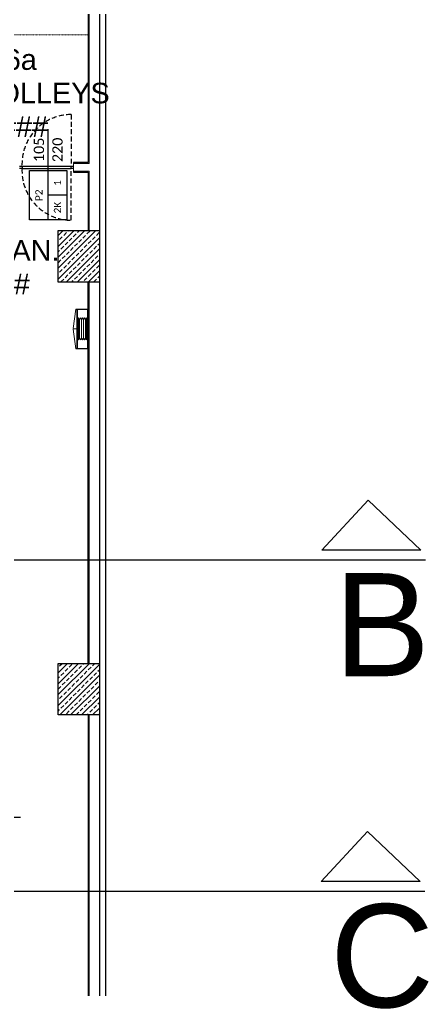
# Model space of a CAD drawing. Header units: centimetres. Extents: x -678439 to 55805, y -426864 to 17948.
# Drawn here: x 50115 to 50908, y 14989 to 16873 of the extents above; entities that cross this region are included whole.
import ezdxf
from ezdxf.enums import TextEntityAlignment as Align

# ---------------------------------------------------------------- set-up
doc = ezdxf.new("R2010")
doc.units = ezdxf.units.CM
doc.header["$LTSCALE"] = 0.01
doc.header["$MEASUREMENT"] = 0
doc.linetypes.add('DASHED2', pattern=[9.525, 6.35, -3.175])
doc.linetypes.add('HIDDEN', pattern=[9.525, 6.35, -3.175])
doc.layers.get('0').update_dxf_attribs({"lineweight": 0})
for name, color, linetype in [('AG-DOOR', 2, 'Continuous'), ('AG-DOOR-OPENING', 9, 'HIDDEN'), ('AG-DOOR-POLYETHYLENE', 213, 'Continuous'), ('AG-PLASTER', 73, 'Continuous'), ('V-0_Hatch_Concrete', 252, 'Continuous'), ('V-0_Text_Tr', 7, 'Continuous'), ('V-2_Column', 160, 'Continuous')]:
    doc.layers.add(name, color=color, linetype=linetype)
for name, color, linetype, lineweight in [('AG-FIRE-HOSE', 1, 'Continuous', 0), ('AG-Wall', 4, 'Continuous', 20), ('AI-040', 2, 'Continuous', 20), ('AI-040 @ 250', 2, 'Continuous', 20), ('Cephe Duvarı', 3, 'Continuous', 30), ('SP2-Flooring', 4, 'DASHED2', 9)]:
    doc.layers.add(name, color=color, linetype=linetype, lineweight=lineweight)
doc.styles.add('Arial', font='arial.ttf')
doc.styles.add('CALIBRI LIGHT', font='calibril.ttf')

# ---------------------------------------------------------------- blocks, each defined once
blk = doc.blocks.new('YD')
at = {"layer": 'AG-FIRE-HOSE'}
for p, q in [((-13, 56.9), (-13, 20.9)), ((-9, 20.9), (-9, 56.9)), ((-5.1, 56.9), (-5.1, 20.9)), ((-22, 38.9), (-20.4, 38.9)), ((-16.5, 21.4), (-16.5, 56.4))]:
    blk.add_line(p, q, dxfattribs=at)
for points in [[(-22, 77), (-23.6, 77), (-28.8, 39.4, 0.037389), (-22, 38.9, -23668932620.97506)], [(-22, 0), (-23.6, 0), (-28.8, 38.4, -0.037389), (-22, 38.9, 23668932620.97506)]]:
    blk.add_lwpolyline(points, format="xyb", dxfattribs=at)
for points in [[(-22, 0), (0, 0), (0, 77), (-22, 77), (-22, 0)], [(-18.1, 60.5), (-16.5, 56.4), (-14.9, 60.5), (-13, 56.9), (-11, 60.5), (-9, 56.9), (-7.1, 60.5), (-5.1, 56.9), (-3.1, 60.5)], [(-18.1, 17.3), (-16.5, 21.4), (-14.9, 17.3), (-13, 20.9), (-11, 17.3), (-9, 20.9), (-7.1, 17.3), (-5.1, 20.9), (-3.1, 17.3)]]:
    blk.add_lwpolyline(points, dxfattribs=at)
for points in [[(-20.4, 0.8), (-0.8, 0.8), (-0.8, 76.2), (-20.4, 76.2)], [(-18.5, 17.3), (-18.1, 17.3), (-18.1, 60.5), (-18.5, 60.5)], [(-3.1, 60.5), (-2.8, 60.5), (-2.8, 17.3), (-3.1, 17.3)]]:
    blk.add_lwpolyline(points, close=True, dxfattribs=at)
blk = doc.blocks.new('150714_ARSA$0$KOLON 80X120')
at = {"layer": 'V-0_Hatch_Concrete'}
h = blk.add_hatch(dxfattribs=at)
h.set_pattern_fill('ANSI33', color=256, scale=60)
h.set_pattern_definition([(45, (-19036.79, -4512.143), (-10.606602, 10.606602), []), (45, (-19026.183, -4512.143), (-10.606602, 10.606602), [7.5, -3.75])])
h.paths.add_polyline_path([(0, 100), (80, 100), (80, 0), (0, 0)])
at = {"layer": 'V-2_Column'}
blk.add_lwpolyline([(0, 100), (80, 100), (80, 0), (0, 0), (0, 100)], dxfattribs=at)
blk = doc.blocks.new('*U93')
at = {"style": 'Arial'}
for tag, p in [('NO', (1.676, 0.8)), ('MAHAL', (1.676, -1.8)), ('ALAN', (1.676, -4.4))]:
    blk.add_attdef(tag, text='', height=1.6, dxfattribs=at).set_placement(p, align=Align.MIDDLE_CENTER)
blk = doc.blocks.new('*U273')
blk.add_lwpolyline([(1000, -450), (2200, -450), (2200, 450), (1000, 450)], close=True)
for points in [[(2200, 0), (0, 0)], [(1600, -450), (1600, 0)]]:
    blk.add_lwpolyline(points)
at = {"style": 'CALIBRI LIGHT'}
for tag, height, p in [('GENİŞLİK', 250, (500, 225)), ('KAPIKODU', 175, (1600, 225)), ('YÜKSEKLİK', 250, (500, -225)), ('KATTAKI.SAYISI', 175, (1300, -225)), ('BULUNDUGU.KAT', 175, (1900, -225))]:
    blk.add_attdef(tag, text='', height=height, dxfattribs=at).set_placement(p, align=Align.MIDDLE_CENTER)
blk = doc.blocks.new('KAPI-105')
at = {"layer": 'AG-DOOR', "ltscale": 1000}
for p, q in [((-100, 5), (-5, 5)), ((-100, 0), (-5, 0))]:
    blk.add_line(p, q, dxfattribs=at)
for points in [[(-105, 5), (-100, 5), (-100, 0), (-105, 0)], [(0, 0), (-5, 0), (-5, 5), (0, 5)]]:
    blk.add_lwpolyline(points, dxfattribs=at)
at = {"layer": 'AG-DOOR-OPENING', "ltscale": 150}
for p, q in [((-5, 105), (-5, 5)), ((-5, -99.9), (-5, 0))]:
    blk.add_line(p, q, dxfattribs=at)
for centre, start, end in [((-4.3, 9.2), 90.4474, 182.4901), ((-4.3, -4.2), 177.5085, 269.604)]:
    blk.add_arc(centre, 95.8, start, end, dxfattribs=at)

msp = doc.modelspace()

# ---------------------------------------------------------------- linework, layer by layer
at = {"layer": 'AG-PLASTER'}
for points in [[(50247.7, 17203.9), (50247.7, 16595.9), (50219.7, 16595.9), (50219.7, 16593.9)], [(50219.7, 16578.9), (50219.7, 16576.9), (50247.7, 16576.9), (50247.7, 16463.9)], [(50247.7, 15623.9), (50247.7, 16363.9)], [(50247.7, 15523.9), (50247.7, 14783.9)]]:
    msp.add_lwpolyline(points, dxfattribs=at)
at = {"layer": 'AG-Wall'}
msp.add_line((50219.7, 16578.9), (50219.7, 16593.9), dxfattribs=at)
for points in [[(50249.7, 16463.9), (50269.7, 16463.9), (50269.7, 17203.9), (50249.7, 17203.9), (50249.7, 16593.9), (50219.7, 16593.9)], [(50219.7, 16578.9), (50249.7, 16578.9), (50249.7, 16463.9)], [(50249.7, 15623.9), (50249.7, 16363.9), (50269.7, 16363.9), (50269.7, 15623.9), (50249.7, 15623.9)], [(50249.7, 14783.9), (50249.7, 15523.9), (50269.7, 15523.9), (50269.7, 14783.9), (50249.7, 14783.9)]]:
    msp.add_lwpolyline(points, dxfattribs=at)
at = {"layer": 'Cephe Duvarı', "ltscale": 1000, "transparency": 33554687}
msp.add_line((50269.7, 17303.9), (50269.7, 12848.4), dxfattribs=at)
msp.add_lwpolyline([(50189.7, 17303.9), (50189.7, 17315.4), (50281.2, 17315.4), (50281.2, 12846.4), (50269.7, 12846.4), (50269.7, 12848.4)], dxfattribs=at)
at = {"layer": 'SP2-Flooring'}
msp.add_line((50247.7, 16843.8), (48861.7, 16843.8), dxfattribs=at)
at = {"layer": 'V-0_Text_Tr'}
for p, q in [((48451.2, 15824.7), (50901.9, 15824.7)), ((48480.2, 15182), (50900.6, 15182))]:
    msp.add_line(p, q, dxfattribs=at)
for points in [[(50700.8, 15843.7), (50790.7, 15940.6), (50892.5, 15843.4)], [(50699.5, 15201), (50789.4, 15297.9), (50891.2, 15200.7)]]:
    msp.add_lwpolyline(points, close=True, dxfattribs=at)

# ---------------------------------------------------------------- block references
msp.add_blockref('KAPI-105', (50219.7, 16583.9))
at = {"layer": 'AG-DOOR-POLYETHYLENE'}
ref = msp.add_blockref('*U273', (50170.4, 16660.3), dxfattribs=dict(at, xscale=-0.08000000000000002, yscale=0.08000000000000002, zscale=0.08000000000000002, rotation=90))
ref.add_attrib('BULUNDUGU.KAT', '2K', dxfattribs={"layer": '0', "height": 14, "rotation": 90, "style": 'CALIBRI LIGHT'}).set_placement((50188.4, 16508.3), align=Align.MIDDLE_CENTER)
ref.add_attrib('KATTAKI.SAYISI', '1', dxfattribs={"layer": '0', "height": 14, "rotation": 90, "style": 'CALIBRI LIGHT'}).set_placement((50188.4, 16556.3), align=Align.MIDDLE_CENTER)
ref.add_attrib('KAPIKODU', 'P2', dxfattribs={"layer": '0', "height": 14, "rotation": 90, "style": 'CALIBRI LIGHT'}).set_placement((50152.4, 16532.3), align=Align.MIDDLE_CENTER)
ref.add_attrib('YÜKSEKLİK', '220', dxfattribs={"layer": '0', "height": 20, "rotation": 90, "style": 'CALIBRI LIGHT'}).set_placement((50188.4, 16620.3), align=Align.MIDDLE_CENTER)
ref.add_attrib('GENİŞLİK', '105', dxfattribs={"layer": '0', "height": 20, "rotation": 90, "style": 'CALIBRI LIGHT'}).set_placement((50152.4, 16620.3), align=Align.MIDDLE_CENTER)
ref = msp.add_blockref('*U273', (50117, 15325.9), dxfattribs=dict(at, xscale=-0.08000000000000002, yscale=0.08000000000000002, zscale=0.08000000000000002))
ref.add_attrib('BULUNDUGU.KAT', '2K', dxfattribs={"layer": '0', "height": 14, "style": 'CALIBRI LIGHT'}).set_placement((49965, 15307.9), align=Align.MIDDLE_CENTER)
ref.add_attrib('KATTAKI.SAYISI', '1', dxfattribs={"layer": '0', "height": 14, "style": 'CALIBRI LIGHT'}).set_placement((50013, 15307.9), align=Align.MIDDLE_CENTER)
ref.add_attrib('KAPIKODU', 'P5', dxfattribs={"layer": '0', "height": 14, "style": 'CALIBRI LIGHT'}).set_placement((49989, 15343.9), align=Align.MIDDLE_CENTER)
ref.add_attrib('YÜKSEKLİK', '220', dxfattribs={"layer": '0', "height": 20, "style": 'CALIBRI LIGHT'}).set_placement((50077, 15307.9), align=Align.MIDDLE_CENTER)
ref.add_attrib('GENİŞLİK', '110', dxfattribs={"layer": '0', "height": 20, "style": 'CALIBRI LIGHT'}).set_placement((50077, 15343.9), align=Align.MIDDLE_CENTER)
at = {"layer": 'AG-FIRE-HOSE'}
msp.add_blockref('YD', (50247.7, 16234.2, -102), dxfattribs=at)
at = {"layer": 'AI-040 @ 250', "color": 2, "linetype": 'Continuous', "lineweight": -2, "transparency": 33554610, "xscale": 25, "yscale": 25, "zscale": 25}
for p, values in [((50019.5, 16775.5), {'ALAN': '#######', 'MAHAL': 'TRAY TROLLEYS', 'NO': '2-256a'}), ((49984.4, 16470.2), {'ALAN': '#######', 'MAHAL': 'CHEM / JAN.', 'NO': '2-205'})]:
    msp.add_blockref('*U93', p, dxfattribs=at).add_auto_attribs(values)
at = {"layer": 'V-2_Column'}
for p in [(50189.7, 16363.9), (50189.7, 16363.9), (50189.7, 15523.9)]:
    msp.add_blockref('150714_ARSA$0$KOLON 80X120', p, dxfattribs=at)

# ---------------------------------------------------------------- texts
at = {"layer": 'AI-040', "style": 'Arial'}
for s, p in [('B', (50817.5, 15699.1)), ('C', (50817.5, 15056.8))]:
    msp.add_text(s, height=200, dxfattribs=at).set_placement(p, align=Align.MIDDLE_CENTER)

doc.saveas('drawing.dxf')
